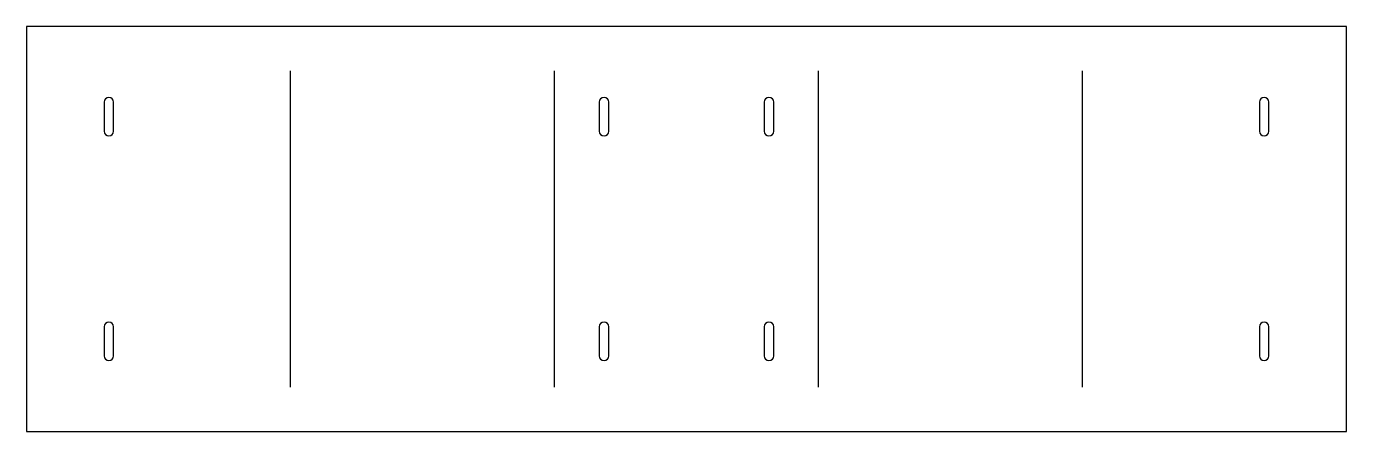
# Model space of a CAD drawing. Header units: millimetres. Extents: x 0 to 2500, y 0 to 766.
import ezdxf

# ---------------------------------------------------------------- set-up
doc = ezdxf.new("R2010")
doc.units = ezdxf.units.MM
doc.layers.add('1_CORTE', color=7, linetype='Continuous')
doc.layers.add('2_SO_MARCAR', color=3, linetype='Continuous')

msp = doc.modelspace()

# ---------------------------------------------------------------- linework, layer by layer
at = {"layer": '1_CORTE'}
msp.add_lwpolyline([(0, 0), (2500, 0), (2500, 766.2), (0, 766.2)], close=True, dxfattribs=at)
for points in [[(165.2, 568.1), (165.2, 623.1, 1), (147.2, 623.1), (147.2, 568.1, 1)], [(1102.8, 568.1), (1102.8, 623.1, 1), (1084.8, 623.1), (1084.8, 568.1, 1)], [(1415.2, 568.1), (1415.2, 623.1, 1), (1397.2, 623.1), (1397.2, 568.1, 1)], [(2352.8, 568.1), (2352.8, 623.1, 1), (2334.8, 623.1), (2334.8, 568.1, 1)], [(165.2, 143.1), (165.2, 198.1, 1), (147.2, 198.1), (147.2, 143.1, 1)], [(1102.8, 143.1), (1102.8, 198.1, 1), (1084.8, 198.1), (1084.8, 143.1, 1)], [(1415.2, 143.1), (1415.2, 198.1, 1), (1397.2, 198.1), (1397.2, 143.1, 1)], [(2352.8, 143.1), (2352.8, 198.1, 1), (2334.8, 198.1), (2334.8, 143.1, 1)]]:
    msp.add_lwpolyline(points, format="xyb", close=True, dxfattribs=at)
at = {"layer": '2_SO_MARCAR'}
for p, q in [((500, 84.1), (500, 682.2)), ((1000, 84.1), (1000, 682.2)), ((1500, 84.1), (1500, 682.2)), ((2000, 84.1), (2000, 682.2))]:
    msp.add_line(p, q, dxfattribs=at)

doc.saveas('drawing.dxf')
